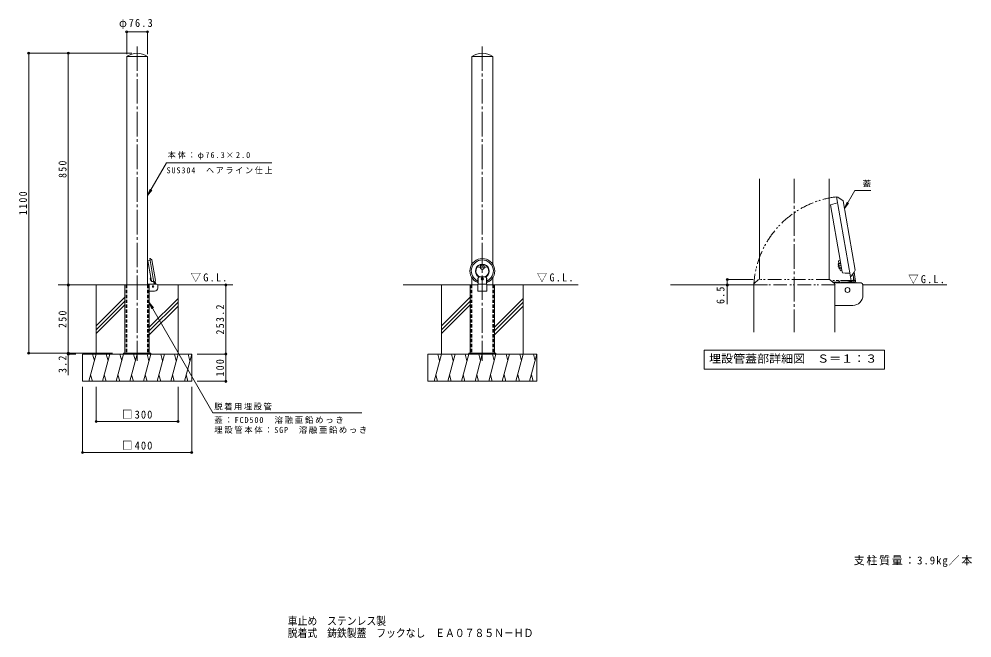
# Model space of a CAD drawing. Units: millimetres at full size, sheet at 1:10, with parts at other scales. Extents: x -1698 to 1794, y -1371 to 899.
import ezdxf
from ezdxf.enums import TextEntityAlignment as Align

# ---------------------------------------------------------------- set-up
doc = ezdxf.new("R2010")
doc.units = ezdxf.units.MM
doc.header["$LTSCALE"] = 10
doc.header["$PDMODE"] = 32
doc.header["$PDSIZE"] = 8
for name, pattern in [('CHAIN1', [8, 5, -1, 1, -1]), ('CHAIN2', [12, 9, -1, 1, -1]), ('DASHED1', [1.8, 1.2, -0.6]), ('DOUBLE_CHAIN1', [8.8, 5, -1, 0.6, -0.6, 0.6, -1])]:
    doc.linetypes.add(name, pattern=pattern)
for name, color, linetype, lineweight in [('C-0', 4, 'Continuous', 9), ('C-1', 3, 'Continuous', 9), ('C-3', 4, 'Continuous', 9), ('C-4', 7, 'Continuous', 9), ('C-5', 7, 'Continuous', 9), ('C-6', 2, 'Continuous', 9), ('C-7', 2, 'Continuous', 9), ('C-9', 7, 'Continuous', 9), ('C-B', 2, 'Continuous', 9), ('C-E', 6, 'Continuous', 9), ('D-0', 4, 'Continuous', 9), ('D-1', 3, 'Continuous', 9), ('D-4', 7, 'Continuous', 9), ('D-5', 7, 'Continuous', 9), ('D-6', 2, 'Continuous', 9), ('D-9', 7, 'DOUBLE_CHAIN1', 9), ('D-B', 2, 'Continuous', 9)]:
    doc.layers.add(name, color=color, linetype=linetype, lineweight=lineweight)
doc.layers.add('F-5_F-5ﾚｲﾔ', color=2, linetype='Continuous')
doc.styles.add('ＭＳ ゴシック', font='')
doc.styles.get('ＭＳ ゴシック').set_extended_font_data('MS Gothic')

msp = doc.modelspace()

# ---------------------------------------------------------------- linework, layer by layer
at = {"layer": 'C-0', "color": 7, "linetype": 'CHAIN2'}
for p, q in [((-1264.91, 798.48), (-1264.91, -354.72)), ((0, 798.48), (0, -354.72)), ((13.73, -10.61), (-13.73, -10.59))]:
    msp.add_line(p, q, dxfattribs=at)
at = {"layer": 'C-0'}
for p, q in [((-1217.58, 13.85), (-1225.28, 11.48)), ((-1225.28, 11.48), (-1214.55, -49.38)), ((-1218.73, 20.4), (-1216.13, 5.63)), ((-1217.19, 20.17), (-1218.73, 20.4)), ((-1217.19, 20.17), (-1211.35, 15.97)), ((-1203.22, -67.55), (-1216.13, 5.63)), ((-1197.95, -60.03), (-1211.35, 15.97)), ((-1214.55, -49.38), (-1212.55, -60.71)), ((-1212.55, -60.71), (-1212.11, -63.24)), ((-1209.01, -63.54), (-1212.11, -63.24)), ((-1203.91, -63.65), (-1209.01, -63.54)), ((-1199.28, -62.27), (-1197.95, -60.03)), ((-16.5, -51.93), (-16.5, -61.92)), ((-15.9, -67.73), (-16.5, -61.92)), ((-15.9, -67.73), (-15.5, -68.41)), ((-15.5, -51.95), (-15.5, -68.41)), ((-13.46, -46.6), (-10, -46.6)), ((13.46, -46.6), (10, -46.6)), ((15.5, -51.95), (15.5, -68.41)), ((15.9, -67.73), (15.5, -68.41)), ((15.9, -67.73), (16.5, -61.92)), ((16.5, -51.93), (16.5, -61.92))]:
    msp.add_line(p, q, dxfattribs=at)
at = {"layer": 'C-0', "color": 2}
for p, q in [((-1309.47, -76.52), (-1220.34, -76.52)), ((-1309.47, -76.52), (-1309.47, -326.52)), ((-1226.76, -74.02), (-1192.66, -74.02)), ((-1220.34, -76.52), (-1220.34, -326.52)), ((-1200.66, -99.02), (-1220.34, -99.02)), ((-1189.46, -87.82), (-1189.46, -77.22)), ((-44.56, -76.52), (-44.56, -326.52)), ((-44.56, -76.52), (-16.3, -76.52)), ((-16.3, -74.02), (-16.3, -99.02)), ((16.3, -99.02), (-16.3, -99.02)), ((16.3, -76.52), (44.56, -76.52)), ((44.56, -76.52), (44.56, -326.52)), ((-1276.91, -326.52), (-1276.91, -329.72)), ((-1252.91, -326.52), (-1252.91, -329.72)), ((-1214.91, -326.52), (-1214.91, -329.72)), ((-12, -326.52), (-12, -329.72)), ((12, -326.52), (12, -329.72)), ((50, -326.52), (50, -329.72))]:
    msp.add_line(p, q, dxfattribs=at)
at = {"layer": 'C-0', "color": 2, "linetype": 'DASHED1'}
for p, q in [((-1305.46, -76.52), (-1305.46, -326.52)), ((-1224.36, -76.52), (-1224.36, -326.52)), ((-40.55, -76.52), (-40.55, -326.52)), ((40.55, -76.52), (40.55, -326.52))]:
    msp.add_line(p, q, dxfattribs=at)
at = {"layer": 'C-0'}
msp.add_lwpolyline([(-1203.22, -67.55), (-1201.89, -66.63), (-1199.28, -62.27)], dxfattribs=at)
at = {"layer": 'C-0', "color": 2}
for points in [[(-16.3, -74.02), (16.3, -74.02), (16.3, -99.02)], [(-1214.91, -326.52), (-1314.91, -326.52), (-1314.91, -329.72)], [(50, -326.52), (-50, -326.52), (-50, -329.72)]]:
    msp.add_lwpolyline(points, dxfattribs=at)
at = {"layer": 'C-0'}
msp.add_circle((-1206.46, -82.02), 2.7, dxfattribs=at)
for centre, radius, start, end in [((0, -25.1), 45.5, 290.45371, 249.40489), ((0, -25.1), 40.35, 294.13713, 245.86287), ((0, -25.1), 25.37, 302.06008, 237.93992), ((0, -25.1), 23.71, 294.94609, 245.05391), ((-10, -52.1), 6.5, 122.1988, 178.53222), ((0, -25.1), 45.5, 249.40489, 249.54629), ((-10, -52.1), 5.5, 90, 178.4044), ((10, -52.1), 5.5, 1.5956, 90), ((10, -52.1), 6.5, 1.46778, 57.8012)]:
    msp.add_arc(centre, radius, start, end, dxfattribs=at)
at = {"layer": 'C-0', "color": 2}
for centre, radius, start, end in [((-1200.66, -87.82), 11.2, 270, 0), ((-1192.66, -77.22), 3.2, 0, 90)]:
    msp.add_arc(centre, radius, start, end, dxfattribs=at)
at = {"layer": 'C-1'}
for p, q in [((-1303.06, 760.86), (-1303.48, 761.48)), ((-1303.06, 760.86), (-1264.91, 760.86)), ((-1303.06, 760.86), (-1303.06, -76.52)), ((-1226.76, 760.86), (-1264.91, 760.86)), ((-1226.76, 760.86), (-1226.33, 761.48)), ((-1226.76, 760.86), (-1226.76, -76.52)), ((-38.15, 760.86), (-38.57, 761.48)), ((-38.15, 760.86), (0, 760.86)), ((-38.15, 760.86), (-38.15, -0.3)), ((38.15, 760.86), (0, 760.86)), ((38.15, 760.86), (38.57, 761.48)), ((38.15, 760.86), (38.15, -0.3)), ((-38.15, -49.89), (-38.15, -76.52)), ((38.15, -49.89), (38.15, -76.52))]:
    msp.add_line(p, q, dxfattribs=at)
at = {"layer": 'C-1', "linetype": 'DASHED1'}
for p, q in [((-1303.06, -76.52), (-1303.06, -326.52)), ((-1226.76, -76.52), (-1226.76, -326.52)), ((-38.15, -76.52), (-38.15, -326.52)), ((38.15, -76.52), (38.15, -326.52))]:
    msp.add_line(p, q, dxfattribs=at)
at = {"layer": 'C-1'}
for centre in [(-1264.91, 705.48), (0, 705.48)]:
    msp.add_arc(centre, 68, 55.43953, 124.56042, dxfattribs=at)
at = {"layer": 'C-3'}
for p, q in [((-7, -11.64), (-7, -9.56)), ((7, -11.6), (7, -9.6))]:
    msp.add_line(p, q, dxfattribs=at)
for centre, start, end in [((0, -9.6), 0, 179.66042), ((0, -11.6), 180.33958, 0)]:
    msp.add_arc(centre, 7, start, end, dxfattribs=at)
at = {"layer": 'C-4'}
for p, q in [((-1303.06, 854.74), (-1303.06, 770.13)), ((-1303.06, 851.74), (-1226.76, 851.74)), ((-1226.76, 854.74), (-1226.76, 770.13)), ((-1665.1, 773.48), (-1284.91, 773.48)), ((-1662.1, 773.48), (-1662.1, -326.52)), ((-1517.33, 773.48), (-1517.33, -76.52)), ((-1517.33, -76.52), (-1517.33, -406.62)), ((-939.99, -76.52), (-939.99, -329.72)), ((-1665.1, -326.52), (-1354.91, -326.52)), ((-1520.33, -329.72), (-1489.45, -329.72)), ((-936.99, -329.72), (-1044.91, -329.72)), ((-939.99, -329.72), (-939.99, -429.72)), ((-1464.91, -693.62), (-1464.91, -449.72)), ((-1414.91, -580.03), (-1414.91, -449.72)), ((-1114.91, -580.03), (-1114.91, -449.72)), ((-1064.91, -693.62), (-1064.91, -449.72)), ((-936.99, -429.72), (-1044.91, -429.72)), ((-1414.91, -577.03), (-1114.91, -577.03)), ((-1464.91, -690.62), (-1064.91, -690.62))]:
    msp.add_line(p, q, dxfattribs=at)
for p in [(-1303.06, 851.74), (-1226.76, 851.74), (-1662.1, 773.48), (-1517.33, 773.48), (-1517.33, -76.52), (-939.99, -76.52), (-1662.1, -326.52), (-1517.33, -326.52), (-1517.33, -329.72), (-939.99, -329.72), (-939.99, -429.72), (-1414.91, -577.03), (-1114.91, -577.03), (-1464.91, -690.62), (-1064.91, -690.62)]:
    msp.add_point(p, dxfattribs=at)
at = {"layer": 'C-5'}
for p, q in [((-1157.23, 371.88), (-771.08, 371.88)), ((-1226.69, 251.57), (-1211.47, 271.4)), ((-1220.34, -140.34), (-987.88, -545.22)), ((-1220.34, -140.34), (-1205.17, -160.21)), ((-1220.34, -140.34), (-1210.83, -163.46)), ((-441.09, -545.22), (-987.88, -545.22))]:
    msp.add_line(p, q, dxfattribs=at)
msp.add_lwpolyline([(-1157.23, 371.88), (-1226.69, 251.57), (-1217.13, 274.67)], dxfattribs=at)
at = {"layer": 'C-6', "linetype": 'CHAIN1'}
msp.add_line((-1217.08, -55.67), (-1213.55, -55.05), dxfattribs=at)
at = {"layer": 'C-6'}
for p, q in [((-1216.24, -52.47), (-1216.89, -53.4)), ((-1213.93, -52.88), (-1216.89, -53.4)), ((-1214.07, -52.09), (-1216.24, -52.47)), ((-1215.2, -58.38), (-1216.24, -52.47)), ((-1213.17, -57.21), (-1216.12, -57.73)), ((-1213.03, -58), (-1215.2, -58.38)), ((-1199.22, -71.81), (-1200.53, -64.37)), ((-1197.9, -70.07), (-1199.28, -62.27)), ((-15, -74.02), (-15, -52)), ((10, -47), (-10, -47)), ((15, -52), (15, -74.02)), ((-1197.9, -70.07), (-1197.21, -74.02))]:
    msp.add_line(p, q, dxfattribs=at)
at = {"layer": 'C-6', "linetype": 'CHAIN2'}
msp.add_line((4.54, -54.3), (-4.54, -54.3), dxfattribs=at)
at = {"layer": 'C-6', "linetype": 'DASHED1'}
msp.add_line((-1208.77, -73.51), (-1199.12, -71.81), dxfattribs=at)
at = {"layer": 'C-6'}
msp.add_lwpolyline([(-1215.2, -58.38), (-1216.12, -57.73), (-1216.89, -53.4)], dxfattribs=at)
for centre, radius, start, end in [((-10, -52), 5, 90, 180), ((10, -52), 5, 0, 90), ((-1199.38, -70.33), 1.5, 280, 10)]:
    msp.add_arc(centre, radius, start, end, dxfattribs=at)
at = {"layer": 'C-6', "linetype": 'DASHED1'}
msp.add_arc((-1207.9, -78.44), 5, 100, 118.0563, dxfattribs=at)
at = {"layer": 'C-7'}
for p, q in [((0, -52.57), (-1.5, -53.43)), ((1.5, -53.43), (0, -52.57)), ((1.5, -55.17), (0, -56.03)), ((1.5, -55.17), (1.5, -53.43))]:
    msp.add_line(p, q, dxfattribs=at)
msp.add_lwpolyline([(0, -56.03), (-1.5, -55.17), (-1.5, -53.43)], dxfattribs=at)
for radius in [4.75, 4.25]:
    msp.add_circle((0, -54.3), radius, dxfattribs=at)
at = {"layer": 'C-9'}
for p, q in [((-1203.22, -67.55), (-1202.08, -74.02)), ((-1199.78, -68.66), (-1198.83, -74.02)), ((-15, -52.1), (-15, -68.96)), ((15, -52.1), (15, -68.96)), ((-1211.73, -74.02), (-1202.37, -72.37))]:
    msp.add_line(p, q, dxfattribs=at)
msp.add_arc((-1202.93, -69.22), 3.2, 280, 10, dxfattribs=at)
at = {"layer": 'C-B'}
for p, q in [((-1216.39, -50.47), (-1216.09, -49.66)), ((-1216.39, -50.47), (-1216.04, -52.44)), ((-1214.55, -49.38), (-1216.09, -49.66)), ((-1215, -58.35), (-1214.65, -60.32)), ((-1214.65, -60.32), (-1214.1, -60.98)), ((-1212.55, -60.71), (-1214.1, -60.98))]:
    msp.add_line(p, q, dxfattribs=at)
at = {"layer": 'C-E'}
for p, q in [((-1309.47, -76.52), (-1554.74, -76.52)), ((-1414.91, -329.72), (-1414.91, -76.52)), ((-1189.54, -76.52), (-913.89, -76.52)), ((-1114.91, -329.72), (-1114.91, -76.52)), ((-44.56, -76.52), (-289.83, -76.52)), ((-150, -329.72), (-150, -76.52)), ((44.56, -76.52), (351.02, -76.52)), ((150, -329.72), (150, -76.52)), ((-1309.47, -121.28), (-1414.91, -226.72)), ((-1309.47, -135.42), (-1414.91, -240.86)), ((-1114.91, -125.6), (-1220.34, -231.03)), ((-44.56, -121.28), (-150, -226.72)), ((-44.56, -135.42), (-150, -240.86)), ((150, -125.6), (44.56, -231.03)), ((-1309.47, -149.56), (-1414.91, -255)), ((-1114.91, -139.74), (-1220.34, -245.17)), ((-1114.91, -153.88), (-1220.34, -259.32)), ((-44.56, -149.56), (-150, -255)), ((150, -139.74), (44.56, -245.17)), ((150, -153.88), (44.56, -259.32)), ((-1464.91, -329.72), (-1064.91, -329.72)), ((-1464.91, -429.72), (-1464.91, -329.72)), ((-1414.91, -329.72), (-1441.7, -429.72)), ((-1427.96, -329.72), (-1421.43, -354.07)), ((-1364.91, -329.72), (-1391.7, -429.72)), ((-1377.96, -329.72), (-1371.43, -354.07)), ((-1314.91, -329.72), (-1341.7, -429.72)), ((-1327.96, -329.72), (-1321.43, -354.07)), ((-1264.91, -329.72), (-1291.7, -429.72)), ((-1277.96, -329.72), (-1271.43, -354.07)), ((-1214.91, -329.72), (-1241.7, -429.72)), ((-1227.96, -329.72), (-1221.43, -354.07)), ((-1164.91, -329.72), (-1191.7, -429.72)), ((-1177.96, -329.72), (-1171.43, -354.07)), ((-1114.91, -329.72), (-1141.7, -429.72)), ((-1127.96, -329.72), (-1121.43, -354.07)), ((-1064.91, -329.72), (-1091.7, -429.72)), ((-1077.96, -329.72), (-1071.43, -354.07)), ((-1064.91, -429.72), (-1064.91, -329.72)), ((-200, -329.72), (200, -329.72)), ((-200, -429.72), (-200, -329.72)), ((-150, -329.72), (-176.79, -429.72)), ((-163.05, -329.72), (-156.52, -354.07)), ((-100, -329.72), (-126.79, -429.72)), ((-113.05, -329.72), (-106.52, -354.07)), ((-50, -329.72), (-76.79, -429.72)), ((-63.05, -329.72), (-56.52, -354.07)), ((0, -329.72), (-26.79, -429.72)), ((-13.05, -329.72), (-6.52, -354.07)), ((50, -329.72), (23.21, -429.72)), ((36.95, -329.72), (43.48, -354.07)), ((100, -329.72), (73.21, -429.72)), ((86.95, -329.72), (93.48, -354.07)), ((150, -329.72), (123.21, -429.72)), ((136.95, -329.72), (143.48, -354.07)), ((200, -329.72), (173.21, -429.72)), ((186.95, -329.72), (193.48, -354.07)), ((200, -429.72), (200, -329.72)), ((-1428.65, -429.72), (-1435.18, -405.37)), ((-1378.65, -429.72), (-1385.18, -405.37)), ((-1328.65, -429.72), (-1335.18, -405.37)), ((-1278.65, -429.72), (-1285.18, -405.37)), ((-1228.65, -429.72), (-1235.18, -405.37)), ((-1178.65, -429.72), (-1185.18, -405.37)), ((-1128.65, -429.72), (-1135.18, -405.37)), ((-1078.65, -429.72), (-1085.18, -405.37)), ((-163.75, -429.72), (-170.27, -405.37)), ((-113.75, -429.72), (-120.27, -405.37)), ((-63.75, -429.72), (-70.27, -405.37)), ((-13.75, -429.72), (-20.27, -405.37)), ((36.25, -429.72), (29.73, -405.37)), ((86.25, -429.72), (79.73, -405.37)), ((136.25, -429.72), (129.73, -405.37)), ((186.25, -429.72), (179.73, -405.37)), ((-1464.91, -429.72), (-1064.91, -429.72)), ((-200, -429.72), (200, -429.72))]:
    msp.add_line(p, q, dxfattribs=at)
at = {"layer": 'D-0', "color": 7, "linetype": 'CHAIN2'}
msp.add_line((1143.22, 313.16), (1143.22, -249.1), dxfattribs=at)
at = {"layer": 'D-0'}
for p, q in [((1297.15, 246.56), (1305.83, 197.32)), ((1302.29, 245.77), (1297.15, 246.56)), ((1302.29, 245.77), (1321.75, 231.77)), ((1301, 224.73), (1275.31, 216.82)), ((1275.31, 216.82), (1311.08, 13.95)), ((1366.42, -21.56), (1321.75, 231.77)), ((1348.84, -46.62), (1305.83, 197.32)), ((1329.56, -33.23), (1319.23, -32.24)), ((1346.55, -33.62), (1329.56, -33.23)), ((1361.98, -29), (1366.42, -21.56))]:
    msp.add_line(p, q, dxfattribs=at)
at = {"layer": 'D-0', "linetype": 'DOUBLE_CHAIN1'}
for p, q in [((996.34, -71.6), (1011.8, -56.52)), ((1272.68, -56.52), (1011.8, -56.52)), ((1277.3, -60.52), (1272.68, -56.52)), ((1290.11, -71.6), (1277.3, -60.52)), ((996.34, -71.6), (994.67, -76.52)), ((994.67, -76.52), (1044.67, -76.52)), ((1292.37, -76.52), (1044.67, -76.52)), ((1292.37, -76.52), (1290.11, -71.6))]:
    msp.add_line(p, q, dxfattribs=at)
at = {"layer": 'D-0', "color": 2, "linetype": 'DOUBLE_CHAIN1'}
for p, q in [((1362.39, -60.52), (1277.3, -60.52)), ((1308.67, -65.86), (1283.47, -65.86)), ((1308.73, -68.19), (1308.73, -65.52)), ((1362.39, -68.19), (1362.39, -60.52))]:
    msp.add_line(p, q, dxfattribs=at)
at = {"layer": 'D-0', "color": 2}
for p, q in [((1286.17, -68.19), (1384.06, -68.19)), ((994.67, -76.52), (994.67, -249.1)), ((1291.77, -76.52), (1291.77, -249.1)), ((1394.72, -114.19), (1394.72, -78.86)), ((1357.39, -151.52), (1291.77, -151.52))]:
    msp.add_line(p, q, dxfattribs=at)
at = {"layer": 'D-0'}
for points in [[(1311.08, 13.95), (1317.74, -23.81), (1319.23, -32.24)], [(1348.84, -46.62), (1353.3, -43.54), (1361.98, -29)]]:
    msp.add_lwpolyline(points, dxfattribs=at)
msp.add_circle((1338.05, -94.86), 9, dxfattribs=at)
at = {"layer": 'D-0', "linetype": 'DOUBLE_CHAIN1'}
msp.add_arc((1338.05, -94.86), 343.87, 96.8325, 176.94379, dxfattribs=at)
at = {"layer": 'D-0', "color": 2, "linetype": 'DOUBLE_CHAIN1'}
msp.add_arc((1303.73, -65.52), 5, 0, 90, dxfattribs=at)
at = {"layer": 'D-0', "color": 2}
for centre, radius, start, end in [((1384.06, -78.86), 10.67, 0, 90), ((1357.39, -114.19), 37.33, 270, 0)]:
    msp.add_arc(centre, radius, start, end, dxfattribs=at)
at = {"layer": 'D-1'}
for p, q in [((1016.05, 313.16), (1016.05, -56.52)), ((1270.39, 313.16), (1270.39, -56.52))]:
    msp.add_line(p, q, dxfattribs=at)
at = {"layer": 'D-4'}
for p, q in [((1326.66, 203.96), (1336.23, 227.06)), ((1326.66, 203.96), (1341.88, 223.8)), ((894.58, -56.52), (991.8, -56.52)), ((897.58, -56.52), (897.58, -146.75)), ((894.58, -76.52), (991.8, -76.52))]:
    msp.add_line(p, q, dxfattribs=at)
for p in [(897.58, -56.52), (897.58, -76.52)]:
    msp.add_point(p, dxfattribs=at)
at = {"layer": 'D-5'}
for p, q in [((1326.66, 203.96), (1365.06, 270.48)), ((1365.06, 270.48), (1423.43, 270.48)), ((812.72, -315.26), (1473.72, -315.26)), ((812.72, -315.26), (812.72, -385.26)), ((1473.72, -315.26), (1473.72, -385.26)), ((812.72, -385.26), (1473.72, -385.26))]:
    msp.add_line(p, q, dxfattribs=at)
at = {"layer": 'D-6'}
for p, q in [((1305.45, 3.64), (1303.29, 0.56)), ((1313.14, 2.29), (1303.29, 0.56)), ((1312.68, 4.92), (1305.45, 3.64)), ((1308.93, -16.05), (1305.45, 3.64)), ((1315.69, -12.15), (1305.84, -13.89)), ((1316.15, -14.78), (1308.93, -16.05)), ((1366.57, -55.02), (1361.98, -29)), ((1362.18, -60.82), (1357.8, -36)), ((1366.57, -55.02), (1368.89, -68.19))]:
    msp.add_line(p, q, dxfattribs=at)
at = {"layer": 'D-6', "linetype": 'CHAIN1'}
msp.add_line((1302.64, -7.01), (1314.41, -4.93), dxfattribs=at)
at = {"layer": 'D-6', "linetype": 'DASHED1'}
msp.add_line((1330.34, -66.49), (1362.51, -60.81), dxfattribs=at)
at = {"layer": 'D-6', "color": 6}
for p, q in [((994.67, -76.52), (689.98, -76.52)), ((1394.46, -76.52), (1701.74, -76.52))]:
    msp.add_line(p, q, dxfattribs=at)
at = {"layer": 'D-6'}
msp.add_lwpolyline([(1308.93, -16.05), (1305.84, -13.89), (1303.29, 0.56)], dxfattribs=at)
at = {"layer": 'D-6', "linetype": 'DASHED1'}
msp.add_arc((1333.24, -82.9), 16.67, 100, 118.0563, dxfattribs=at)
at = {"layer": 'D-6'}
msp.add_arc((1361.65, -55.89), 5, 280, 10, dxfattribs=at)
at = {"layer": 'D-9'}
for p, q in [((1362.39, -65.86), (1308.67, -65.86)), ((1328.84, -68.19), (1328.84, -65.86)), ((1347.17, -68.19), (1347.17, -65.86)), ((1362.34, -68.19), (1362.34, -65.86))]:
    msp.add_line(p, q, dxfattribs=at)
at = {"layer": 'D-9', "linetype": 'Continuous'}
for p, q in [((1320.49, -68.17), (1351.67, -62.67)), ((1348.84, -46.62), (1352.65, -68.19)), ((1360.32, -50.31), (1363.48, -68.19))]:
    msp.add_line(p, q, dxfattribs=at)
at = {"layer": 'D-9'}
msp.add_arc((1298.01, -76.52), 10.67, 51.37186, 90, dxfattribs=at)
at = {"layer": 'D-9', "linetype": 'Continuous'}
msp.add_arc((1349.82, -52.17), 10.67, 280, 10, dxfattribs=at)
at = {"layer": 'D-B'}
for p, q in [((1304.95, 10.33), (1305.94, 13.04)), ((1304.95, 10.33), (1306.11, 3.76)), ((1311.08, 13.95), (1305.94, 13.04)), ((1317.74, -23.81), (1312.6, -24.71))]:
    msp.add_line(p, q, dxfattribs=at)
msp.add_lwpolyline([(1309.58, -15.94), (1310.74, -22.5), (1312.6, -24.71)], dxfattribs=at)

# ---------------------------------------------------------------- texts
at = {"layer": 'C-4', "color": 2, "char_height": 29.33, "attachment_point": 7, "style": 'ＭＳ ゴシック'}
for s, insert in [('\\T1.22;\\W0.95;φ76.3', (-1331.16, 861.74)), ('\\T1.21;\\W0.95;□300', (-1319.91, -567.03)), ('\\T1.21;\\W0.95;□400', (-1319.91, -680.62))]:
    msp.add_mtext(s, dxfattribs=dict(at, insert=insert))
at = {"layer": 'C-4', "color": 2, "char_height": 29.33, "attachment_point": 7, "rotation": 90, "style": 'ＭＳ ゴシック'}
for s, insert in [('\\T1.27;\\W0.9;850', (-1523.33, 315.98)), ('\\T1.28;\\W0.9;1100', (-1668.1, 179.73)), ('\\T1.27;\\W0.9;250', (-1523.33, -234.02)), ('\\T1.28;\\W0.9;253.2', (-945.99, -258.12)), ('\\T1.27;\\W0.9;3.2', (-1523.33, -399.18)), ('\\T1.27;\\W0.9;100', (-945.99, -412.22))]:
    msp.add_mtext(s, dxfattribs=dict(at, insert=insert))
at = {"layer": 'C-5', "char_height": 21.99, "attachment_point": 7, "style": 'ＭＳ ゴシック'}
for s, insert in [('\\T1.25;\\W0.95;本体：φ76.3×2.0', (-1152.75, 383.1)), ('\\T1.22;\\W0.95;SUS304\u3000ヘアライン仕上', (-1157.23, 330.58)), ('\\T1.17;脱着用埋設管', (-982.16, -535.82)), ('\\T1.21;蓋：FCD500\u3000溶融亜鉛めっき', (-982.16, -585.12)), ('\\T1.19;埋設管本体：SGP\u3000溶融亜鉛めっき', (-982.16, -621.44))]:
    msp.add_mtext(s, dxfattribs=dict(at, insert=insert))
at = {"layer": 'C-5', "color": 2, "char_height": 29.33, "attachment_point": 7, "style": 'ＭＳ ゴシック'}
for s, insert in [('\\T1.22;\\W0.95;▽G.L.', (-1069.04, -66.15)), ('\\T1.22;\\W0.95;▽G.L.', (199.63, -66.15)), ('\\T1.16;支柱質量：3.9kg／本', (1360.99, -1110.77))]:
    msp.add_mtext(s, dxfattribs=dict(at, insert=insert))
at = {"layer": 'D-4', "color": 2, "insert": (887.58, -146.17), "char_height": 29.33, "attachment_point": 7, "rotation": 90, "style": 'ＭＳ ゴシック'}
msp.add_mtext('\\T1.27;\\W0.9;6.5', dxfattribs=at)
at = {"layer": 'D-5', "style": 'ＭＳ ゴシック'}
msp.add_text('蓋', height=21.99, dxfattribs=at).set_placement((1393.43, 277.14), align=Align.BOTTOM_LEFT)
at = {"layer": 'D-5', "color": 2, "style": 'ＭＳ ゴシック', "width": 1.1}
msp.add_text('埋設管蓋部詳細図\u3000Ｓ＝１：３', height=29.33, dxfattribs=at).set_placement((830.72, -370.26), align=Align.BOTTOM_LEFT)
at = {"layer": 'D-5', "color": 2, "insert": (1560.37, -72.44), "char_height": 29.33, "attachment_point": 7, "style": 'ＭＳ ゴシック'}
msp.add_mtext('\\T1.22;\\W0.95;▽G.L.', dxfattribs=at)
at = {"layer": 'F-5_F-5ﾚｲﾔ', "style": 'ＭＳ ゴシック', "width": 0.9}
for s, p in [('車止め\u3000ステンレス製', (-712.78, -1332)), ('脱着式\u3000鋳鉄製蓋\u3000フックなし\u3000ＥＡ０７８５Ｎ－ＨＤ', (-712.78, -1376.28))]:
    msp.add_text(s, height=29.33, dxfattribs=at).set_placement(p, align=Align.BOTTOM_LEFT)

doc.saveas('drawing.dxf')
